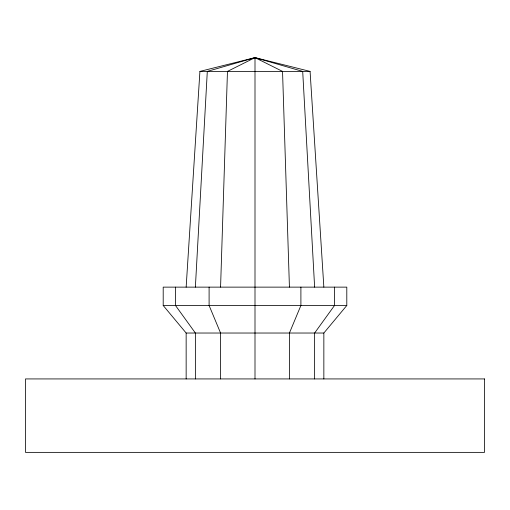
<?xml version="1.0" encoding="UTF-8"?>
<svg xmlns="http://www.w3.org/2000/svg" width="510" height="510" viewBox="0 0 510 510"><rect width="100%" height="100%" fill="white"/><g stroke="black" fill="none" stroke-linecap="round" stroke-linejoin="round"><path stroke-width="0.76" d="M220.575 287.13L227.46 71.4L255 57.63L310.08 71.4L323.85 287.13M195.375 287.13L207.302 71.4L255 57.63L302.698 71.4L314.625 287.13M186.15 287.13L199.92 71.4L255 57.63L282.54 71.4L289.425 287.13M323.85 378.93L323.85 333.03L346.8 305.49L346.8 287.13L163.2 287.13L163.2 305.49L186.15 333.03L186.15 378.93M199.92 71.4L310.08 71.4M163.2 305.49L346.8 305.49M186.15 333.03L323.85 333.03M334.503 287.13L334.503 305.49L314.625 333.03L314.625 378.93M300.9 287.13L300.9 305.49L289.425 333.03L289.425 378.93M255 57.63L255 378.93M220.575 378.93L220.575 333.03L209.1 305.49L209.1 287.13M195.375 378.93L195.375 333.03L175.497 305.49L175.497 287.13M484.5 378.93L25.5 378.93L25.5 452.37L484.5 452.37L484.5 378.93"/></g></svg>
